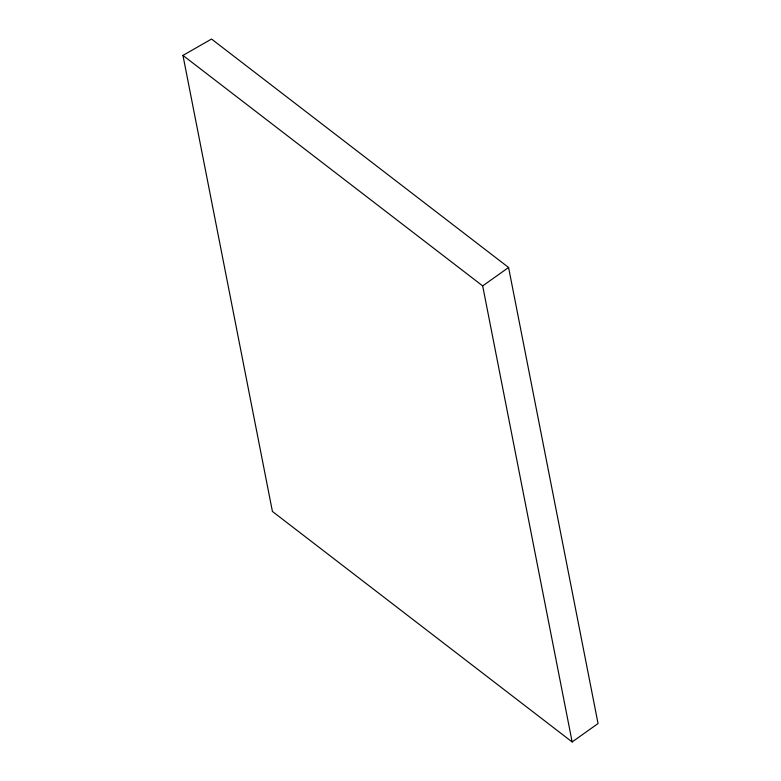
<?xml version="1.0" encoding="UTF-8"?>
<svg xmlns="http://www.w3.org/2000/svg" width="781" height="781" viewBox="0 0 781 781"><rect width="100%" height="100%" fill="white"/><g stroke="black" fill="none" stroke-linecap="round" stroke-linejoin="round"><path stroke-width="1.17" d="M572.151 741.95L482.678 285.905L508.577 267.483L211.534 39.05L182.949 55.402L272.423 511.448L572.151 741.95L598.051 723.528L508.577 267.483M182.949 55.402L482.678 285.905"/></g></svg>
